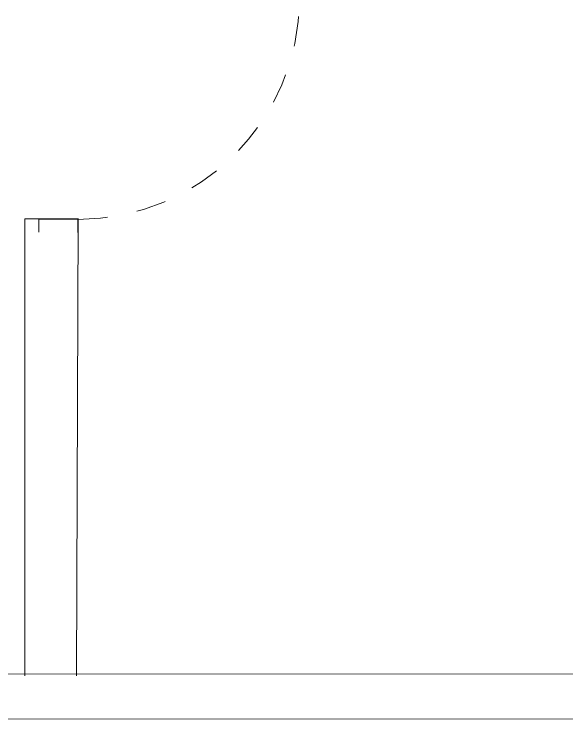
# Model space of a CAD drawing. Header units: inches. Extents: x 164.3 to 247.9, y 15.6 to 56.7.
# Drawn here: x 221.863 to 223.707, y 26.05 to 28.411 of the extents above; entities that cross this region are included whole.
import ezdxf

# ---------------------------------------------------------------- set-up
doc = ezdxf.new("R2010")
doc.units = ezdxf.units.IN
doc.header["$MEASUREMENT"] = 0
doc.linetypes.add('DASHED', pattern=[0.75, 0.5, -0.25])
doc.layers.add('7', color=4, linetype='Continuous', lineweight=5)
doc.layers.add('WALL 1 100', color=250, linetype='Continuous', lineweight=9)
doc.layers.add('DOOR WINDOW 1 100', color=7, linetype='Continuous', lineweight=5, true_color=0x666666)

msp = doc.modelspace()

# ---------------------------------------------------------------- linework, layer by layer
at = {"layer": '7', "color": 8, "linetype": 'DASHED', "ltscale": 0.2}
msp.add_arc((222.0768, 28.4636), 0.7382, 269.8762, 359.8762, dxfattribs=at)
at = {"layer": 'DOOR WINDOW 1 100'}
for p, q in [((221.9448, 27.6823), (221.9449, 27.7257)), ((221.9449, 27.7257), (222.0752, 27.7254)), ((222.0751, 27.682), (222.0752, 27.7254))]:
    msp.add_line(p, q, dxfattribs=at)
at = {"layer": 'WALL 1 100', "color": 0}
for p, q in [((221.8989, 27.7278), (221.8989, 26.2009)), ((221.8989, 27.7278), (222.0771, 27.7278)), ((222.0762, 27.7278), (222.071, 26.2009)), ((208.27, 26.2003), (227.1689, 26.2089)), ((208.12, 26.0503), (227.17, 26.0585))]:
    msp.add_line(p, q, dxfattribs=at)

doc.saveas('drawing.dxf')
